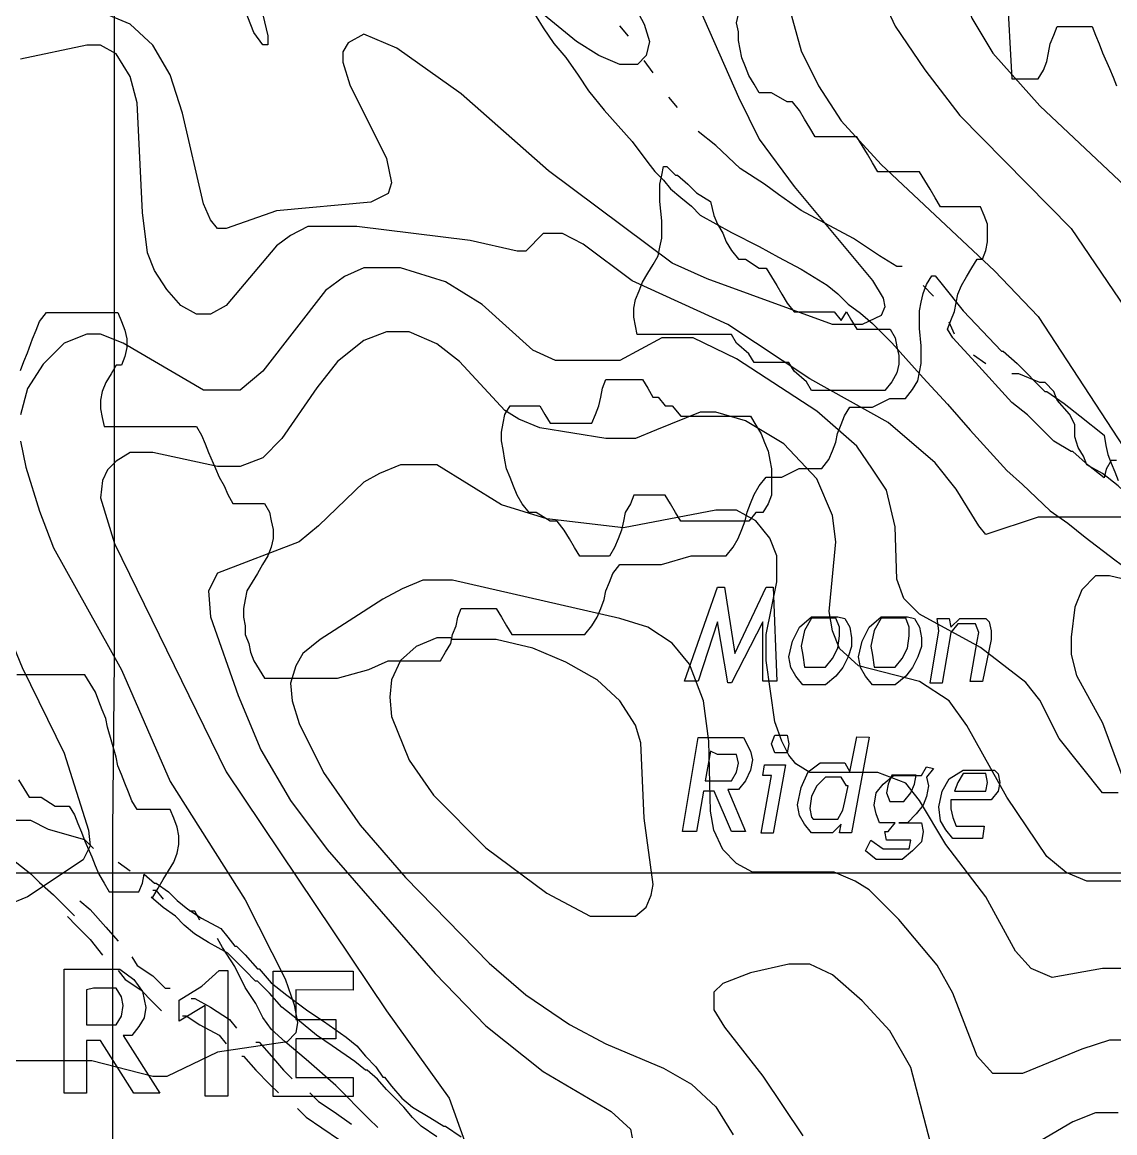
# Model space of a CAD drawing. Extents: x -0.82 to 6.83, y -0.63 to 7.9.
# Drawn here: x 1.3006 to 1.6312, y 5.6507 to 5.9866 of the extents above; entities that cross this region are included whole.
import ezdxf

# ---------------------------------------------------------------- set-up
doc = ezdxf.new("R2010")
doc.units = 0
for name, color, linetype in [('Labels', 7, 'CONTINUOUS'), ('roads', 7, 'CONTINUOUS'), ('topo', 7, 'CONTINUOUS'), ('topo_grid', 7, 'CONTINUOUS'), ('water', 7, 'CONTINUOUS'), ('white', 7, 'CONTINUOUS')]:
    doc.layers.add(name, color=color, linetype=linetype)

msp = doc.modelspace()

# ---------------------------------------------------------------- linework, layer by layer
at = {"layer": 'Labels', "color": 6}
for points in [[(1.527824, 5.815776), (1.52888, 5.787307), (1.524661, 5.787307), (1.524661, 5.805298), (1.515171, 5.786778), (1.514115, 5.786778), (1.510953, 5.805298), (1.505152, 5.787307), (1.500935, 5.787307), (1.510953, 5.815776), (1.513062, 5.815776), (1.516225, 5.795668), (1.525715, 5.815776)], [(1.549442, 5.806277), (1.551024, 5.803631), (1.551551, 5.800456), (1.551551, 5.797811), (1.550498, 5.794636), (1.548916, 5.791461), (1.546807, 5.788815), (1.543644, 5.786169), (1.539953, 5.786169), (1.536789, 5.786169), (1.53468, 5.788815), (1.533098, 5.791461), (1.532571, 5.794636), (1.533624, 5.799398), (1.535733, 5.803631), (1.539424, 5.806806), (1.544169, 5.806806), (1.547332, 5.806806)], [(1.537315, 5.791514), (1.538897, 5.791514), (1.540479, 5.791514), (1.543643, 5.791514), (1.545752, 5.794159), (1.547331, 5.797334), (1.547861, 5.801039), (1.547861, 5.803684), (1.546805, 5.80633), (1.545223, 5.80633), (1.543641, 5.80633), (1.541532, 5.80633), (1.539423, 5.80633), (1.537314, 5.802626), (1.536259, 5.797864), (1.536785, 5.795218)], [(1.570531, 5.806277), (1.572113, 5.803631), (1.57264, 5.800456), (1.57264, 5.797811), (1.571587, 5.794636), (1.570004, 5.791461), (1.567896, 5.788815), (1.564732, 5.786169), (1.561042, 5.786169), (1.557878, 5.786169), (1.555769, 5.788815), (1.554189, 5.791461), (1.55366, 5.794636), (1.554716, 5.799398), (1.556825, 5.803631), (1.560516, 5.806806), (1.565261, 5.806806), (1.568424, 5.806806)], [(1.558405, 5.791514), (1.559987, 5.791514), (1.56157, 5.791514), (1.564734, 5.791514), (1.566842, 5.794159), (1.568425, 5.797334), (1.568951, 5.801039), (1.568951, 5.803684), (1.567898, 5.80633), (1.566316, 5.80633), (1.564734, 5.80633), (1.562625, 5.80633), (1.560516, 5.80633), (1.558407, 5.802626), (1.557354, 5.797864), (1.557881, 5.795218)], [(1.593203, 5.805219), (1.59373, 5.802573), (1.59373, 5.799927), (1.591094, 5.787227), (1.587403, 5.787227), (1.589512, 5.799398), (1.590038, 5.802044), (1.588985, 5.80469), (1.586347, 5.80469), (1.583712, 5.80469), (1.581603, 5.802044), (1.578968, 5.786698), (1.575277, 5.786698), (1.577915, 5.802573), (1.577915, 5.802573), (1.577386, 5.806277), (1.581077, 5.806277), (1.581603, 5.803631), (1.581603, 5.803631), (1.584238, 5.806277), (1.588456, 5.806277), (1.590565, 5.806277), (1.592147, 5.806277)], [(1.52097, 5.766193), (1.521497, 5.763547), (1.52097, 5.760372), (1.519388, 5.757197), (1.517276, 5.754551), (1.514113, 5.754551), (1.519386, 5.741851), (1.515171, 5.741851), (1.509898, 5.754022), (1.506735, 5.754022), (1.504626, 5.741851), (1.500408, 5.741851), (1.505153, 5.77032), (1.506206, 5.77032), (1.508315, 5.77032), (1.512006, 5.77032), (1.516224, 5.77032), (1.518859, 5.77032)], [(1.532042, 5.76569), (1.529933, 5.76569), (1.528354, 5.76569), (1.527298, 5.768336), (1.528354, 5.770982), (1.529933, 5.770982), (1.532042, 5.770982), (1.532569, 5.768336)], [(1.556823, 5.770426), (1.55155, 5.741428), (1.54786, 5.741428), (1.548387, 5.744074), (1.545751, 5.741428), (1.54206, 5.741428), (1.539425, 5.741428), (1.537316, 5.744074), (1.535734, 5.74672), (1.535207, 5.749895), (1.536261, 5.755186), (1.538369, 5.759949), (1.54206, 5.762595), (1.546805, 5.762595), (1.54944, 5.762595), (1.551023, 5.759949), (1.553131, 5.770532)], [(1.508844, 5.766193), (1.507262, 5.757197), (1.509897, 5.757197), (1.513061, 5.757197), (1.51517, 5.757197), (1.516749, 5.759843), (1.517276, 5.762489), (1.516749, 5.765135), (1.515696, 5.765135), (1.514114, 5.765135), (1.510953, 5.765135)], [(1.531515, 5.761986), (1.527824, 5.741349), (1.524134, 5.741349), (1.527297, 5.758811), (1.524662, 5.758811), (1.525188, 5.761986)], [(1.576331, 5.760928), (1.574222, 5.758282), (1.574749, 5.755636), (1.574222, 5.752461), (1.573166, 5.749815), (1.571058, 5.747169), (1.568422, 5.744524), (1.566314, 5.744524), (1.565787, 5.744524), (1.566314, 5.744524), (1.567369, 5.744524), (1.568422, 5.744524), (1.570531, 5.744524), (1.572113, 5.744524), (1.57264, 5.744524), (1.573166, 5.741878), (1.57264, 5.738703), (1.570005, 5.736057), (1.566841, 5.733411), (1.562623, 5.733411), (1.558933, 5.733411), (1.555769, 5.736057), (1.557351, 5.739232), (1.561042, 5.736586), (1.563677, 5.736586), (1.565786, 5.736586), (1.567895, 5.736586), (1.568948, 5.736586), (1.569474, 5.739232), (1.568948, 5.739232), (1.566839, 5.739232), (1.563676, 5.739232), (1.562094, 5.739232), (1.561567, 5.741878), (1.56262, 5.741878), (1.564729, 5.744524), (1.564202, 5.744524), (1.562094, 5.744524), (1.559985, 5.744524), (1.558932, 5.747169), (1.558405, 5.749815), (1.558932, 5.753519), (1.561041, 5.756165), (1.564204, 5.758811), (1.567895, 5.758811), (1.57053, 5.758811), (1.572639, 5.758811), (1.574221, 5.761457)], [(1.595839, 5.75934), (1.596365, 5.756694), (1.595839, 5.754049), (1.59373, 5.751403), (1.590567, 5.751403), (1.586349, 5.751403), (1.583711, 5.751403), (1.581603, 5.751403), (1.581603, 5.748757), (1.582132, 5.746111), (1.583185, 5.743465), (1.584767, 5.743465), (1.586876, 5.743465), (1.589511, 5.743465), (1.59162, 5.743465), (1.591093, 5.739761), (1.588455, 5.739761), (1.58582, 5.739761), (1.58213, 5.739761), (1.580022, 5.742407), (1.578439, 5.745053), (1.577913, 5.749286), (1.578966, 5.754049), (1.581075, 5.757753), (1.585293, 5.760399), (1.589511, 5.760399), (1.592675, 5.760399), (1.594783, 5.760399)], [(1.539951, 5.745635), (1.541533, 5.745635), (1.543642, 5.745635), (1.545224, 5.745635), (1.547333, 5.745635), (1.548915, 5.748281), (1.549442, 5.750926), (1.550497, 5.755689), (1.549971, 5.755689), (1.548388, 5.758335), (1.546806, 5.758335), (1.543643, 5.758335), (1.541008, 5.755689), (1.539426, 5.752514), (1.538899, 5.74881), (1.539426, 5.746164)], [(1.56315, 5.750926), (1.565259, 5.750926), (1.567368, 5.750926), (1.569476, 5.753572), (1.570529, 5.756218), (1.571056, 5.758864), (1.571056, 5.758864), (1.570003, 5.758864), (1.567368, 5.758864), (1.565259, 5.758864), (1.563677, 5.758864), (1.562621, 5.756218), (1.562094, 5.753572)], [(1.582658, 5.754075), (1.585821, 5.754075), (1.588459, 5.754075), (1.590568, 5.754075), (1.592147, 5.754075), (1.592674, 5.756721), (1.592147, 5.759367), (1.589512, 5.759367), (1.586877, 5.759367), (1.585294, 5.759367), (1.583712, 5.756721)], [(1.334319, 5.697137), (1.336954, 5.693433), (1.33801, 5.68867), (1.337481, 5.685495), (1.335901, 5.682849), (1.333792, 5.680203), (1.331157, 5.680203), (1.342229, 5.662741), (1.334319, 5.662741), (1.324301, 5.678616), (1.32272, 5.678616), (1.320083, 5.678616), (1.320083, 5.662741), (1.313229, 5.662741), (1.313229, 5.700179), (1.314811, 5.700179), (1.317446, 5.700179), (1.321137, 5.700179), (1.323773, 5.700179), (1.3301, 5.700179)], [(1.362795, 5.699783), (1.362795, 5.661815), (1.35594, 5.661815), (1.35594, 5.689226), (1.348032, 5.684463), (1.348032, 5.690813), (1.354886, 5.695046), (1.360158, 5.699809)], [(1.383357, 5.693962), (1.383357, 5.684966), (1.395484, 5.684966), (1.395484, 5.679145), (1.383357, 5.679145), (1.383357, 5.667503), (1.400756, 5.667503), (1.400756, 5.661683), (1.376503, 5.661683), (1.376503, 5.69965), (1.400756, 5.69965), (1.400756, 5.693829)], [(1.320083, 5.693962), (1.320083, 5.683378), (1.323247, 5.683378), (1.326937, 5.683378), (1.329046, 5.683378), (1.330628, 5.686024), (1.331154, 5.689199), (1.330628, 5.691845), (1.329046, 5.694491), (1.32641, 5.694491), (1.322193, 5.694491)]]:
    msp.add_lwpolyline(points, close=True, dxfattribs=at)
at = {"layer": 'roads', "color": 7}
for points in [[(1.454007, 5.991777), (1.458225, 5.984898), (1.461388, 5.980135), (1.465079, 5.975902), (1.46877, 5.97061), (1.471933, 5.965848), (1.476678, 5.960027), (1.485114, 5.950502), (1.489859, 5.944152), (1.491968, 5.941506), (1.494606, 5.93886), (1.496715, 5.936214), (1.499877, 5.933568), (1.503042, 5.930923), (1.505677, 5.928277), (1.510422, 5.925631), (1.515167, 5.922985), (1.523608, 5.918752), (1.529407, 5.915577), (1.536261, 5.911873), (1.54417, 5.90711), (1.547334, 5.904464), (1.550497, 5.901289), (1.554188, 5.898643), (1.557878, 5.895468), (1.563678, 5.889648), (1.567896, 5.884885), (1.573169, 5.879064), (1.58055, 5.871127), (1.587404, 5.863189), (1.598476, 5.851018), (1.603222, 5.846785), (1.611658, 5.838848), (1.61693, 5.835143), (1.622202, 5.83091), (1.631166, 5.824031), (1.636965, 5.819798)], [(1.274741, 5.796779), (1.275268, 5.794133), (1.27685, 5.788312), (1.277376, 5.784608), (1.277903, 5.778258), (1.278429, 5.77085), (1.278956, 5.7645), (1.280012, 5.760266), (1.281594, 5.753387), (1.282647, 5.750741), (1.283703, 5.748095), (1.285285, 5.74545), (1.287923, 5.742275), (1.290031, 5.739629), (1.293721, 5.736454), (1.303212, 5.729045), (1.305848, 5.7264), (1.310066, 5.722695), (1.313757, 5.718991), (1.316392, 5.716345)], [(1.317976, 5.72087), (1.32114, 5.718224), (1.325885, 5.712932), (1.329576, 5.708699)], [(1.314285, 5.716107), (1.31692, 5.713461), (1.321138, 5.709228), (1.324829, 5.704466)], [(1.333794, 5.703989), (1.335376, 5.701344), (1.340121, 5.698169), (1.343812, 5.694464), (1.345394, 5.694464)], [(1.329576, 5.699783), (1.331685, 5.697137), (1.33643, 5.693962), (1.340121, 5.690258), (1.342756, 5.687612)], [(1.351721, 5.691342), (1.352774, 5.691342), (1.357519, 5.688696), (1.363319, 5.684992), (1.365428, 5.682346)], [(1.349084, 5.686077), (1.35014, 5.686077), (1.354358, 5.683431), (1.360157, 5.680256), (1.362265, 5.67761)], [(1.371229, 5.678166), (1.372285, 5.678166), (1.375976, 5.673933), (1.379666, 5.669699), (1.382304, 5.667054)], [(1.367011, 5.673933), (1.367538, 5.673933), (1.371229, 5.669699), (1.375447, 5.665466), (1.378082, 5.66282)], [(1.387574, 5.662873), (1.390209, 5.660227), (1.394954, 5.657052), (1.400227, 5.653348)], [(1.383883, 5.658111), (1.386521, 5.655465), (1.391266, 5.65229), (1.396538, 5.648586)]]:
    msp.add_lwpolyline(points, dxfattribs=at)
at = {"layer": 'topo', "color": 2}
for points in [[(1.634305, 6.065569), (1.623233, 6.04599), (1.619015, 6.040169), (1.614269, 6.037523), (1.598975, 6.034348), (1.592121, 6.030644), (1.587903, 6.02694), (1.584212, 6.021648), (1.58263, 6.015827), (1.582103, 6.009477), (1.583159, 6.00154), (1.587904, 5.987781), (1.594231, 5.977198), (1.608471, 5.961323), (1.634306, 5.936981)], [(1.368594, 6.009319), (1.374921, 5.982437), (1.374921, 5.979791), (1.373338, 5.979791), (1.370703, 5.983495), (1.361213, 6.007837)], [(1.485648, 5.991856), (1.488811, 5.986035), (1.490393, 5.980744), (1.48934, 5.97651), (1.486705, 5.973864), (1.481428, 5.973864), (1.475101, 5.97651), (1.468247, 5.980744), (1.444521, 6.000323)], [(1.557877, 6.000243), (1.564731, 5.985427), (1.573694, 5.972198), (1.584239, 5.958439), (1.617987, 5.924176), (1.638023, 5.894648)], [(1.530987, 5.996989), (1.536259, 5.977939), (1.541532, 5.967356), (1.548386, 5.956772), (1.560513, 5.943543), (1.594784, 5.91137), (1.607969, 5.897611), (1.639077, 5.850172)], [(1.504097, 5.993973), (1.517278, 5.963916), (1.523605, 5.951216), (1.53415, 5.936929), (1.557876, 5.908459), (1.56104, 5.903168), (1.561566, 5.900522), (1.560511, 5.897876), (1.554712, 5.89523), (1.545749, 5.89523), (1.507787, 5.908989), (1.497242, 5.913751), (1.459808, 5.941691), (1.433445, 5.964974), (1.413933, 5.978733), (1.403915, 5.982966), (1.39917, 5.98032), (1.397587, 5.977674), (1.397587, 5.974499), (1.399696, 5.96762), (1.410768, 5.945395), (1.41235, 5.937987), (1.411297, 5.934812), (1.406024, 5.932166), (1.377553, 5.92952), (1.362263, 5.924229), (1.359628, 5.924229), (1.357519, 5.926874), (1.355411, 5.931637), (1.349084, 5.959048), (1.345393, 5.970689), (1.340121, 5.979685), (1.333266, 5.986035), (1.324303, 5.989739)], [(1.634332, 5.836943), (1.607971, 5.836943), (1.59215, 5.831651), (1.590041, 5.834297), (1.583186, 5.845409), (1.576859, 5.853347), (1.562624, 5.865518), (1.538898, 5.878747), (1.514117, 5.895151), (1.485119, 5.90838), (1.470356, 5.919493), (1.464029, 5.922668), (1.458229, 5.922668), (1.452957, 5.917376), (1.450322, 5.917376), (1.436086, 5.920551), (1.401811, 5.924784), (1.387048, 5.924784), (1.381775, 5.922138), (1.377557, 5.918963), (1.362267, 5.900972), (1.357522, 5.898326), (1.353303, 5.898326), (1.348558, 5.900972), (1.34434, 5.905734), (1.340649, 5.911555), (1.33854, 5.916847), (1.336958, 5.929018), (1.335376, 5.962249), (1.333267, 5.970187), (1.329049, 5.977066), (1.324304, 5.979712), (1.320086, 5.979712), (1.30005, 5.975478)], [(1.632223, 5.753572), (1.627478, 5.753572), (1.614296, 5.769976), (1.608497, 5.781618), (1.604274, 5.78691), (1.590566, 5.797493), (1.572113, 5.807547), (1.567367, 5.81231), (1.565258, 5.818131), (1.564732, 5.834006), (1.562097, 5.845118), (1.557879, 5.851468), (1.553134, 5.858347), (1.541007, 5.868931), (1.516754, 5.884806), (1.503573, 5.891156), (1.499355, 5.891156), (1.494082, 5.891156), (1.481429, 5.884276), (1.461919, 5.884276), (1.455065, 5.887451), (1.439776, 5.90121), (1.428704, 5.908089), (1.414991, 5.912322), (1.403917, 5.912322), (1.398117, 5.909676), (1.392318, 5.905443), (1.373337, 5.881101), (1.366483, 5.875281), (1.362265, 5.875281), (1.355411, 5.875281), (1.331157, 5.889568), (1.324303, 5.892214), (1.320085, 5.892214), (1.313231, 5.889568), (1.306904, 5.883218), (1.302159, 5.87581), (1.30005, 5.867872)], [(1.636442, 5.726849), (1.622733, 5.726849), (1.616407, 5.729495), (1.610607, 5.734258), (1.598476, 5.752249), (1.586349, 5.773945), (1.581077, 5.781354), (1.572114, 5.787174), (1.55366, 5.791937), (1.54786, 5.797229), (1.545751, 5.80252), (1.544698, 5.808341), (1.546807, 5.829508), (1.545751, 5.837445), (1.541006, 5.848558), (1.530988, 5.859141), (1.519389, 5.86602), (1.510426, 5.868666), (1.505681, 5.868666), (1.492499, 5.863374), (1.486173, 5.860729), (1.477209, 5.860729), (1.457174, 5.863904), (1.450847, 5.866549), (1.446629, 5.869195), (1.432921, 5.884012), (1.426067, 5.889304), (1.417631, 5.893008), (1.410772, 5.893008), (1.403918, 5.890362), (1.396009, 5.884012), (1.389682, 5.876074), (1.379137, 5.860729), (1.373338, 5.854908), (1.366484, 5.852262), (1.359629, 5.852262), (1.340121, 5.856495), (1.333267, 5.856495), (1.329049, 5.853849), (1.326414, 5.851204), (1.324831, 5.848029), (1.324305, 5.842737), (1.328523, 5.828979), (1.362267, 5.759896), (1.410773, 5.687665), (1.429759, 5.661206), (1.434504, 5.647977)], [(1.30005, 5.859935), (1.301633, 5.851997), (1.305849, 5.838768), (1.310068, 5.827656), (1.330631, 5.790746), (1.345394, 5.757012), (1.368065, 5.721161), (1.380192, 5.697348), (1.382827, 5.689411), (1.383882, 5.684119), (1.383356, 5.680944), (1.380718, 5.678298), (1.359629, 5.675123), (1.344339, 5.667715), (1.340121, 5.667715), (1.321667, 5.672478), (1.297941, 5.672478)], [(1.636969, 5.700391), (1.627479, 5.700391), (1.612189, 5.697745), (1.605857, 5.700391), (1.601117, 5.705683), (1.592149, 5.722087), (1.580022, 5.737962), (1.572114, 5.751191), (1.567896, 5.756483), (1.55946, 5.759658), (1.538896, 5.759658), (1.534678, 5.762304), (1.532569, 5.764949), (1.530461, 5.769183), (1.528352, 5.775004), (1.525717, 5.793524), (1.525717, 5.801462), (1.528881, 5.817337), (1.528881, 5.825274), (1.526772, 5.830566), (1.522554, 5.835858), (1.516754, 5.839033), (1.510427, 5.839033), (1.482483, 5.833741), (1.459284, 5.836387), (1.445576, 5.84062), (1.426068, 5.852791), (1.421846, 5.852791), (1.414991, 5.852791), (1.408664, 5.850145), (1.403919, 5.847499), (1.390211, 5.83427), (1.384411, 5.829508), (1.359631, 5.819983), (1.356993, 5.814691), (1.357519, 5.806754), (1.365956, 5.782941), (1.37281, 5.766537), (1.381773, 5.751191), (1.392846, 5.736374), (1.42554, 5.698936), (1.44083, 5.683061), (1.458229, 5.669303), (1.478791, 5.657132), (1.484591, 5.65184), (1.485117, 5.649194)], [(1.28529, 5.82837), (1.300581, 5.791461), (1.313234, 5.765531), (1.320616, 5.742248), (1.321142, 5.737486), (1.319034, 5.733252), (1.302162, 5.72214), (1.295835, 5.719494)], [(1.63855, 5.678722), (1.629585, 5.678722), (1.621149, 5.676076), (1.603223, 5.668668), (1.599001, 5.668668), (1.594256, 5.668668), (1.58951, 5.673959), (1.582129, 5.693009), (1.577384, 5.701476), (1.565784, 5.715234), (1.556821, 5.72423), (1.552603, 5.726876), (1.546276, 5.729522), (1.527823, 5.729522), (1.521497, 5.729522), (1.516751, 5.732168), (1.512532, 5.736401), (1.509897, 5.742222), (1.508844, 5.748043), (1.508318, 5.769209), (1.506735, 5.78138), (1.502517, 5.792493), (1.497246, 5.798843), (1.489863, 5.803605), (1.481427, 5.806251), (1.430812, 5.817893), (1.421845, 5.817893), (1.415522, 5.815247), (1.409719, 5.812072), (1.390738, 5.799901), (1.385464, 5.795668), (1.383356, 5.791963), (1.381773, 5.786672), (1.382303, 5.78138), (1.384411, 5.774501), (1.391793, 5.759684), (1.402865, 5.743809), (1.416578, 5.727934), (1.441886, 5.702005), (1.452958, 5.69248), (1.466139, 5.683484), (1.477211, 5.677663), (1.49461, 5.670255), (1.503046, 5.665493), (1.510427, 5.658613), (1.5157, 5.650147)], [(1.64066, 5.816543), (1.629588, 5.819189), (1.62537, 5.819189), (1.621152, 5.814956), (1.619043, 5.809664), (1.617988, 5.800668), (1.617988, 5.795376), (1.61957, 5.789026), (1.627479, 5.774739), (1.633279, 5.758864)], [(1.430282, 5.80043), (1.426064, 5.80043), (1.419737, 5.797784), (1.414992, 5.793551), (1.412357, 5.78773), (1.41183, 5.782438), (1.412357, 5.776618), (1.417629, 5.763388), (1.42501, 5.752805), (1.440828, 5.73693), (1.459281, 5.723172), (1.472463, 5.716293), (1.481426, 5.716293), (1.486171, 5.716293), (1.489334, 5.718938), (1.490916, 5.722643), (1.491442, 5.725818), (1.488807, 5.745926), (1.487752, 5.76868), (1.486169, 5.773972), (1.481425, 5.78138), (1.474569, 5.78773), (1.465079, 5.793022), (1.455061, 5.797255), (1.443989, 5.799901), (1.434499, 5.799901), (1.430281, 5.799901), (1.430282, 5.799901), (1.430282, 5.799901)], [(1.575803, 5.646151), (1.569476, 5.670493), (1.563149, 5.681606), (1.554713, 5.690601), (1.54575, 5.698539), (1.538896, 5.701714), (1.532569, 5.701714), (1.52097, 5.699068), (1.512534, 5.695893), (1.509896, 5.693247), (1.509896, 5.687956), (1.51306, 5.682664), (1.524659, 5.667847), (1.536786, 5.649856)], [(1.632223, 5.656735), (1.625369, 5.656735), (1.618514, 5.654089), (1.594257, 5.639801)]]:
    msp.add_lwpolyline(points, dxfattribs=at)
at = {"layer": 'topo_grid', "color": 7}
for points in [[(1.327983, 5.63914), (1.327983, 5.690284), (1.327983, 5.741957), (1.328509, 5.79363), (1.328509, 5.844774), (1.328509, 5.896447), (1.328509, 5.947565), (1.328509, 5.999238), (1.329036, 6.050911), (1.329036, 6.102055), (1.329036, 6.153728), (1.329036, 6.204872), (1.329036, 6.256545), (1.329036, 6.308218), (1.329562, 6.359362), (1.329562, 6.411035)], [(1.263671, 5.72931), (1.301105, 5.72931), (1.338012, 5.72931), (1.375447, 5.72931), (1.412354, 5.72931), (1.449788, 5.72931), (1.4867, 5.72931), (1.524134, 5.72931), (1.561569, 5.72931), (1.598476, 5.72931), (1.635914, 5.72931)]]:
    msp.add_lwpolyline(points, dxfattribs=at)
at = {"layer": 'water', "color": 4}
for points in [[(1.484062, 5.982384), (1.481427, 5.985559)], [(1.491444, 5.971298), (1.488806, 5.975002)], [(1.498825, 5.960768), (1.49619, 5.963943)], [(1.566841, 5.912772), (1.565259, 5.912772), (1.559986, 5.915947), (1.552078, 5.921239), (1.53626, 5.929705), (1.529406, 5.934468), (1.525188, 5.937643), (1.517807, 5.942405), (1.510425, 5.949285), (1.505153, 5.953518)], [(1.576332, 5.903803), (1.573169, 5.906978)], [(1.582659, 5.892214), (1.581077, 5.895918), (1.581077, 5.895918)], [(1.59215, 5.883245), (1.588459, 5.88589)], [(1.65173, 5.830513), (1.648567, 5.834217), (1.640658, 5.838451), (1.632222, 5.846388), (1.627477, 5.850092), (1.622732, 5.852738), (1.621676, 5.855384), (1.620094, 5.85803), (1.619041, 5.861205), (1.619041, 5.864909), (1.617459, 5.868084), (1.613768, 5.872317), (1.612715, 5.874963), (1.61008, 5.877609), (1.608497, 5.877609), (1.60217, 5.880255), (1.600062, 5.880255)], [(1.322194, 5.736692), (1.319559, 5.739338), (1.308487, 5.742513), (1.303214, 5.745159), (1.295833, 5.745159), (1.28845, 5.745159), (1.283178, 5.745159), (1.274742, 5.747804), (1.269997, 5.747804), (1.265252, 5.75045), (1.26367, 5.753096), (1.255761, 5.762621), (1.255234, 5.762621)], [(1.333267, 5.729813), (1.329576, 5.732459), (1.329576, 5.732459)], [(1.343284, 5.721399), (1.341175, 5.724045), (1.340122, 5.724045)], [(1.354357, 5.715075), (1.352775, 5.717721), (1.351193, 5.717721)], [(1.408137, 5.652316), (1.405502, 5.654962), (1.395484, 5.665016), (1.386521, 5.672954), (1.380194, 5.678245), (1.375976, 5.68195), (1.37334, 5.685654), (1.371232, 5.689887), (1.368068, 5.69465), (1.364905, 5.701), (1.361214, 5.70682), (1.359631, 5.709466)]]:
    msp.add_lwpolyline(points, dxfattribs=at)
at = {"layer": 'white', "color": 7}
for points in [[(1.598475, 5.996963), (1.600058, 5.969446), (1.600058, 5.969446), (1.602167, 5.969446), (1.604275, 5.969446), (1.605858, 5.969446), (1.607966, 5.969446), (1.609549, 5.972092), (1.610604, 5.974738), (1.611131, 5.977383), (1.611657, 5.980029), (1.61271, 5.982675), (1.613766, 5.985321), (1.615348, 5.985321), (1.61693, 5.985321), (1.619039, 5.985321), (1.620621, 5.985321), (1.62273, 5.985321), (1.624312, 5.985321), (1.625365, 5.982675), (1.626421, 5.980029), (1.627474, 5.977383), (1.629583, 5.972621), (1.630638, 5.969975), (1.631692, 5.967329)], [(1.631691, 5.854088), (1.630108, 5.854088), (1.628526, 5.851442), (1.628, 5.848796), (1.623255, 5.8525), (1.61851, 5.856733), (1.617983, 5.856733), (1.61271, 5.859908), (1.604802, 5.867846), (1.604802, 5.867846), (1.600056, 5.87155), (1.588984, 5.883721), (1.588984, 5.883721), (1.58213, 5.891129), (1.58213, 5.891129), (1.580548, 5.893775), (1.581603, 5.896421), (1.582657, 5.899067), (1.583183, 5.901713), (1.58371, 5.904358), (1.584763, 5.907004), (1.586345, 5.90965), (1.587927, 5.912296), (1.589509, 5.914942), (1.591091, 5.914942), (1.592147, 5.917588), (1.592674, 5.920233), (1.592674, 5.922879), (1.592674, 5.925525), (1.591618, 5.928171), (1.590565, 5.930817), (1.588456, 5.930817), (1.586874, 5.930817), (1.584239, 5.930817), (1.58213, 5.930817), (1.580548, 5.930817), (1.578439, 5.930817), (1.576857, 5.933463), (1.575275, 5.936108), (1.573692, 5.938754), (1.57211, 5.9414), (1.570002, 5.9414), (1.567893, 5.9414), (1.565258, 5.9414), (1.563149, 5.9414), (1.56104, 5.9414), (1.559458, 5.9414), (1.557876, 5.944046), (1.556293, 5.946692), (1.554711, 5.949338), (1.553129, 5.951983), (1.55102, 5.951983), (1.548912, 5.951983), (1.546276, 5.951983), (1.544168, 5.951983), (1.542059, 5.951983), (1.540477, 5.951983), (1.538894, 5.954629), (1.537312, 5.957275), (1.53573, 5.959921), (1.533621, 5.962567), (1.532039, 5.962567), (1.527294, 5.965213), (1.525185, 5.965213), (1.523603, 5.965213), (1.522021, 5.967858), (1.520439, 5.970504), (1.519386, 5.97315), (1.51833, 5.975796), (1.517803, 5.978442), (1.517277, 5.981088), (1.517277, 5.983733), (1.51675, 5.986379), (1.517277, 5.989025)], [(1.300037, 5.881313), (1.30109, 5.883959), (1.302146, 5.886605), (1.303728, 5.890838), (1.304781, 5.893484), (1.305834, 5.89613), (1.307945, 5.898776), (1.310054, 5.898776), (1.312168, 5.898776), (1.314803, 5.898776), (1.317438, 5.898776), (1.320076, 5.898776), (1.322712, 5.898776), (1.325347, 5.898776), (1.327456, 5.898776), (1.329564, 5.898776), (1.33062, 5.89613), (1.331673, 5.893484), (1.3322, 5.890838), (1.3322, 5.888192), (1.331673, 5.885546), (1.33062, 5.882901), (1.329038, 5.882901), (1.327456, 5.880255), (1.325873, 5.877609), (1.32482, 5.874963), (1.324294, 5.872317), (1.324294, 5.869671), (1.32482, 5.867026), (1.325347, 5.86438), (1.326929, 5.86438), (1.328511, 5.86438), (1.331149, 5.86438), (1.333784, 5.86438), (1.33642, 5.86438), (1.341693, 5.86438), (1.344328, 5.86438), (1.346963, 5.86438), (1.349598, 5.86438), (1.351707, 5.86438), (1.353289, 5.86438), (1.354871, 5.861734), (1.355924, 5.859088), (1.35698, 5.856442), (1.359089, 5.85168), (1.360142, 5.849034), (1.361724, 5.846388), (1.362777, 5.843742), (1.364359, 5.841096), (1.366468, 5.841096), (1.368577, 5.841096), (1.370686, 5.841096), (1.372268, 5.841096), (1.37385, 5.841096), (1.375432, 5.838451), (1.375959, 5.835805), (1.376485, 5.833159), (1.376485, 5.830513), (1.375959, 5.827867), (1.374906, 5.825221), (1.373323, 5.822576), (1.371741, 5.81993), (1.370159, 5.817284), (1.368577, 5.814638), (1.36805, 5.811992), (1.367524, 5.809346), (1.367524, 5.806701), (1.36805, 5.804055), (1.36805, 5.801409), (1.369103, 5.798763), (1.36963, 5.796117), (1.370686, 5.793471), (1.372268, 5.790826), (1.37385, 5.78818), (1.375959, 5.78818), (1.378594, 5.78818), (1.381232, 5.78818), (1.383867, 5.78818), (1.386502, 5.78818), (1.389666, 5.78818), (1.395992, 5.78818), (1.405483, 5.790826), (1.411283, 5.793471), (1.414446, 5.793471), (1.417082, 5.793471), (1.420245, 5.793471), (1.422881, 5.793471), (1.424989, 5.793471), (1.427098, 5.793471), (1.42868, 5.796117), (1.430263, 5.798763), (1.430789, 5.801409), (1.431845, 5.804055), (1.432371, 5.806701), (1.433427, 5.809346), (1.435009, 5.809346), (1.436591, 5.809346), (1.4387, 5.809346), (1.440809, 5.809346), (1.442391, 5.809346), (1.443973, 5.809346), (1.445556, 5.806701), (1.447138, 5.804055), (1.44872, 5.801409), (1.450829, 5.801409), (1.452937, 5.801409), (1.455573, 5.801409), (1.457681, 5.801409), (1.460844, 5.801409), (1.463482, 5.801409), (1.466118, 5.801409), (1.468753, 5.801409), (1.470862, 5.801409), (1.47297, 5.804055), (1.474553, 5.806701), (1.475606, 5.809346), (1.476661, 5.811992), (1.477188, 5.814638), (1.478241, 5.817284), (1.479297, 5.81993), (1.481405, 5.822576), (1.483514, 5.822576), (1.485623, 5.822576), (1.488258, 5.822576), (1.490893, 5.822576), (1.494057, 5.822576), (1.503024, 5.825221), (1.505659, 5.825221), (1.508297, 5.825221), (1.510932, 5.825221), (1.513568, 5.825221), (1.515676, 5.827867), (1.517259, 5.830513), (1.518312, 5.833159), (1.519367, 5.835805), (1.519894, 5.838451), (1.520947, 5.841096), (1.522003, 5.843742), (1.523585, 5.846388), (1.525694, 5.849034), (1.528329, 5.849034), (1.530438, 5.849034), (1.535709, 5.85168), (1.538345, 5.85168), (1.540453, 5.85168), (1.542562, 5.85168), (1.544671, 5.854326), (1.545727, 5.856971), (1.54678, 5.859617), (1.547306, 5.862263), (1.548362, 5.864909), (1.549415, 5.867555), (1.550997, 5.870201), (1.553106, 5.870201), (1.555741, 5.870201), (1.55785, 5.870201), (1.563123, 5.872846), (1.565758, 5.872846), (1.567867, 5.872846), (1.569976, 5.875492), (1.571558, 5.878138), (1.572084, 5.880784), (1.572611, 5.88343), (1.572611, 5.886076), (1.572611, 5.888721), (1.572084, 5.894013), (1.572084, 5.896659), (1.572084, 5.899305), (1.572611, 5.901951), (1.573137, 5.904596), (1.57419, 5.907242), (1.575773, 5.909888), (1.576828, 5.909888), (1.578937, 5.907242), (1.585264, 5.899305), (1.596863, 5.887134), (1.59739, 5.887134), (1.601608, 5.88343), (1.610044, 5.874963), (1.61057, 5.874963), (1.615843, 5.871259), (1.620588, 5.867555), (1.627969, 5.861734), (1.627969, 5.861734), (1.628496, 5.858559), (1.629022, 5.855913), (1.630078, 5.853267), (1.631131, 5.850621), (1.632187, 5.847976)], [(1.426044, 5.649538), (1.421299, 5.652713), (1.418663, 5.655359), (1.416025, 5.658534), (1.41339, 5.66118), (1.41339, 5.66118), (1.410755, 5.663826), (1.410755, 5.663826), (1.40812, 5.667001), (1.404955, 5.669646), (1.404955, 5.669646), (1.404429, 5.669646), (1.401266, 5.672292), (1.394412, 5.677055), (1.389666, 5.68023), (1.383867, 5.684992), (1.379122, 5.688696), (1.375431, 5.69293), (1.375431, 5.69293), (1.37174, 5.696634), (1.371213, 5.696634), (1.36805, 5.699809), (1.36805, 5.699809), (1.365412, 5.702455), (1.362777, 5.705101), (1.356977, 5.708276), (1.356977, 5.708276), (1.352759, 5.710921), (1.349596, 5.713567), (1.346961, 5.716213), (1.34327, 5.718859), (1.339579, 5.722034), (1.340105, 5.722034), (1.341688, 5.72468), (1.34327, 5.727326), (1.344852, 5.729971), (1.346432, 5.732617), (1.347487, 5.735263), (1.348014, 5.737909), (1.348014, 5.740555), (1.347487, 5.743201), (1.346432, 5.745846), (1.345378, 5.748492), (1.343796, 5.748492), (1.341688, 5.748492), (1.339579, 5.748492), (1.33747, 5.748492), (1.335361, 5.748492), (1.333779, 5.751138), (1.332726, 5.753784), (1.33167, 5.75643), (1.330617, 5.759076), (1.329562, 5.761721), (1.329035, 5.764367), (1.3264, 5.773363), (1.325873, 5.776009), (1.32482, 5.778655), (1.323765, 5.781301), (1.322712, 5.783946), (1.321129, 5.786592), (1.319547, 5.789238), (1.317438, 5.789238), (1.31533, 5.789238), (1.312694, 5.789238), (1.309526, 5.789238), (1.304255, 5.789238), (1.301617, 5.789238), (1.298981, 5.789238)], [(1.299498, 5.757488), (1.301081, 5.754842), (1.302663, 5.752196), (1.304245, 5.752196), (1.306354, 5.752196), (1.310572, 5.749551), (1.312686, 5.749551), (1.314794, 5.749551), (1.316371, 5.746905), (1.31743, 5.744259), (1.318483, 5.741613), (1.319538, 5.738967), (1.321647, 5.734205), (1.3227, 5.731559), (1.323756, 5.728913), (1.325338, 5.726267), (1.32692, 5.723621), (1.328503, 5.723621), (1.330611, 5.723621), (1.332193, 5.723621), (1.334302, 5.723621), (1.335884, 5.723621), (1.33694, 5.726267), (1.337467, 5.728913), (1.340631, 5.726267), (1.341157, 5.726267), (1.344847, 5.723621), (1.347485, 5.720976), (1.350648, 5.71833), (1.354866, 5.715684), (1.360666, 5.712509), (1.362775, 5.709863), (1.364884, 5.707217), (1.36541, 5.707217), (1.368045, 5.704571), (1.371736, 5.700338), (1.372263, 5.700338), (1.375954, 5.696105), (1.375954, 5.696105), (1.380699, 5.692401), (1.380699, 5.692401), (1.387026, 5.687638), (1.391771, 5.684463), (1.398625, 5.679701), (1.401789, 5.677055), (1.404424, 5.67388), (1.407587, 5.670705), (1.409696, 5.66753), (1.410223, 5.66753), (1.412331, 5.664884), (1.415495, 5.66118), (1.418658, 5.658534), (1.423931, 5.655359), (1.428149, 5.652713), (1.428676, 5.652713), (1.433421, 5.649538)]]:
    msp.add_lwpolyline(points, dxfattribs=at)
for points in [[(1.549969, 5.89904), (1.551551, 5.896394), (1.553134, 5.893749), (1.555242, 5.893749), (1.557351, 5.893749), (1.55946, 5.893749), (1.561568, 5.893749), (1.563151, 5.893749), (1.564733, 5.891103), (1.565259, 5.888457), (1.565786, 5.885811), (1.565786, 5.883165), (1.565259, 5.880519), (1.563677, 5.877874), (1.561568, 5.875228), (1.55946, 5.875228), (1.556822, 5.875228), (1.554187, 5.875228), (1.551551, 5.875228), (1.548916, 5.875228), (1.545751, 5.875228), (1.543642, 5.875228), (1.541534, 5.875228), (1.539425, 5.875228), (1.537843, 5.877874), (1.534152, 5.881049), (1.53257, 5.883694), (1.530461, 5.883694), (1.528352, 5.883694), (1.526243, 5.883694), (1.524135, 5.883694), (1.522026, 5.883694), (1.520444, 5.88634), (1.516753, 5.889515), (1.515171, 5.892161), (1.513588, 5.892161), (1.510953, 5.892161), (1.508844, 5.892161), (1.506208, 5.892161), (1.503044, 5.892161), (1.497772, 5.892161), (1.495137, 5.892161), (1.492499, 5.892161), (1.49039, 5.892161), (1.488279, 5.892161), (1.486697, 5.892161), (1.48617, 5.894807), (1.485644, 5.897453), (1.485644, 5.900099), (1.48617, 5.902744), (1.487223, 5.90539), (1.488279, 5.908036), (1.489861, 5.910682), (1.491441, 5.913328), (1.493023, 5.915974), (1.493549, 5.918619), (1.494076, 5.921265), (1.494076, 5.923911), (1.494076, 5.926557), (1.493549, 5.932378), (1.493549, 5.935024), (1.493549, 5.937669), (1.494076, 5.940315), (1.494602, 5.942961), (1.495658, 5.942961), (1.498293, 5.940315), (1.49882, 5.940315), (1.501983, 5.937669), (1.504621, 5.935024), (1.508839, 5.932378), (1.509892, 5.928144), (1.510948, 5.925499), (1.512527, 5.922853), (1.513583, 5.920207), (1.515165, 5.917561), (1.517274, 5.914915), (1.519382, 5.914915), (1.523599, 5.912269), (1.525708, 5.912269), (1.52729, 5.909624), (1.528873, 5.906978), (1.530455, 5.904332), (1.532037, 5.901686), (1.534146, 5.89904), (1.535728, 5.89904), (1.538363, 5.89904), (1.540472, 5.89904), (1.542581, 5.89904), (1.544689, 5.89904), (1.546272, 5.89904), (1.54838, 5.896394), (1.54997, 5.89904)], [(1.499879, 5.867423), (1.502517, 5.867423), (1.505152, 5.867423), (1.510952, 5.867423), (1.513588, 5.867423), (1.516223, 5.867423), (1.518858, 5.867423), (1.520967, 5.867423), (1.522549, 5.864777), (1.524131, 5.862131), (1.525184, 5.859485), (1.52624, 5.856839), (1.526766, 5.854193), (1.527293, 5.851548), (1.527293, 5.848902), (1.527293, 5.846256), (1.527293, 5.84361), (1.526237, 5.840964), (1.524655, 5.838318), (1.522546, 5.838318), (1.520438, 5.835673), (1.517802, 5.835673), (1.514638, 5.835673), (1.512003, 5.835673), (1.509368, 5.835673), (1.50673, 5.835673), (1.504095, 5.835673), (1.501986, 5.835673), (1.499877, 5.835673), (1.498295, 5.838318), (1.496713, 5.840964), (1.495131, 5.84361), (1.493548, 5.84361), (1.49144, 5.84361), (1.489331, 5.84361), (1.487749, 5.84361), (1.48564, 5.84361), (1.484584, 5.840964), (1.483002, 5.838318), (1.482475, 5.835673), (1.481949, 5.833027), (1.480896, 5.830381), (1.47984, 5.827735), (1.478258, 5.825089), (1.476676, 5.825089), (1.474567, 5.825089), (1.472458, 5.825089), (1.470876, 5.825089), (1.469294, 5.825089), (1.467712, 5.827735), (1.46613, 5.830381), (1.464547, 5.833027), (1.462439, 5.835673), (1.46033, 5.835673), (1.456112, 5.838318), (1.454003, 5.838318), (1.451894, 5.840964), (1.450312, 5.84361), (1.449257, 5.846256), (1.448201, 5.848902), (1.447148, 5.851548), (1.446621, 5.854193), (1.446095, 5.857368), (1.445568, 5.860014), (1.445568, 5.86266), (1.446095, 5.865306), (1.446621, 5.867952), (1.448203, 5.870598), (1.449783, 5.870598), (1.451892, 5.870598), (1.453474, 5.870598), (1.455583, 5.870598), (1.457165, 5.870598), (1.458747, 5.867952), (1.460329, 5.865306), (1.461912, 5.865306), (1.46402, 5.865306), (1.465602, 5.865306), (1.467711, 5.865306), (1.46982, 5.865306), (1.4714, 5.865306), (1.472982, 5.865306), (1.474037, 5.867952), (1.47509, 5.870598), (1.475617, 5.873243), (1.476143, 5.875889), (1.477199, 5.878535), (1.478781, 5.878535), (1.480893, 5.878535), (1.482475, 5.878535), (1.484584, 5.878535), (1.486692, 5.878535), (1.488275, 5.878535), (1.489857, 5.875889), (1.491439, 5.873243), (1.493021, 5.873243), (1.49513, 5.870598), (1.497239, 5.870598), (1.499879, 5.867423)]]:
    msp.add_lwpolyline(points, close=True, dxfattribs=at)

doc.saveas('drawing.dxf')
